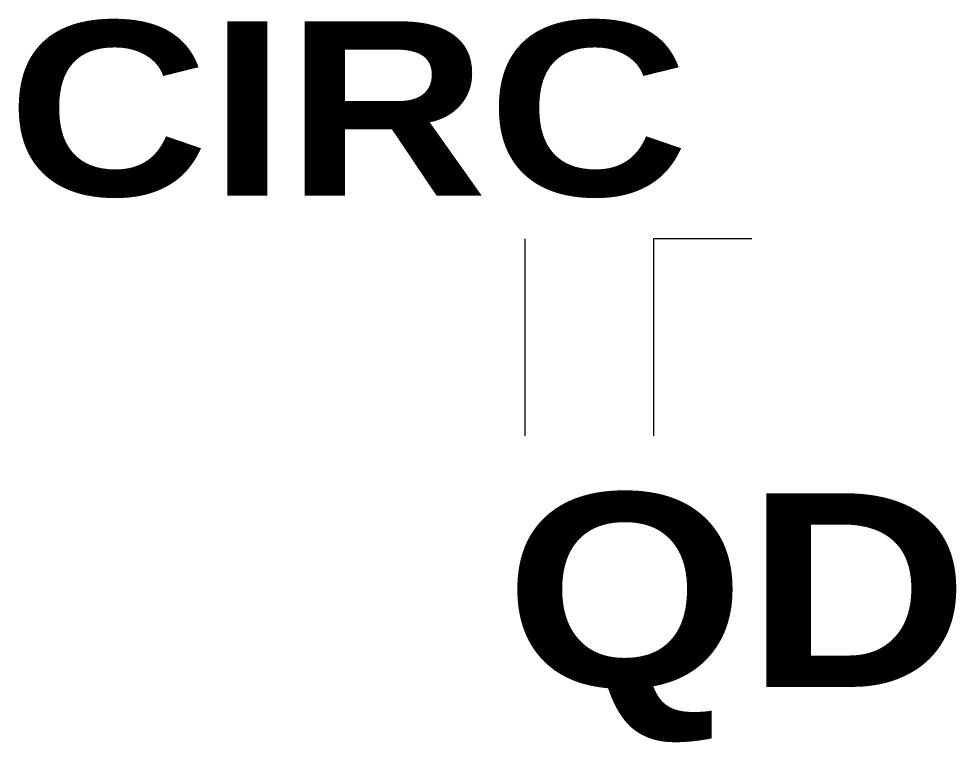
# Model space of a CAD drawing. Header units: millimetres. Extents: x 175.727 to 176.695, y 152.99 to 153.737.
import ezdxf
from ezdxf.enums import TextEntityAlignment as Align

# ---------------------------------------------------------------- set-up
doc = ezdxf.new("R2010")
doc.units = ezdxf.units.MM
doc.header["$LTSCALE"] = 0.05
for name, color, linetype in [('021', 1, 'Continuous'), ('025', 2, 'Continuous'), ('05', 5, 'Continuous')]:
    doc.layers.add(name, color=color, linetype=linetype)
doc.styles.get("Standard").update_dxf_attribs({"font": 'ARIBLK.TTF'})

msp = doc.modelspace()

# ---------------------------------------------------------------- linework, layer by layer
at = {"layer": '025'}
msp.add_line((176.25021, 153.30641), (176.25021, 153.50955), dxfattribs=at)
msp.add_lwpolyline([(176.4843, 153.50955), (176.38255, 153.50955), (176.38255, 153.30641)], dxfattribs=at)

# ---------------------------------------------------------------- texts
at = {"layer": '021', "flags": 4}
msp.add_attdef('CIRC', text='1', height=0.18, dxfattribs=at).set_placement((176.41911, 153.55429), align=Align.RIGHT)
at = {"layer": '05', "flags": 1}
msp.add_attdef('QD', (176.22901, 153.04701), '1', height=0.2, dxfattribs=at)

doc.saveas('drawing.dxf')
